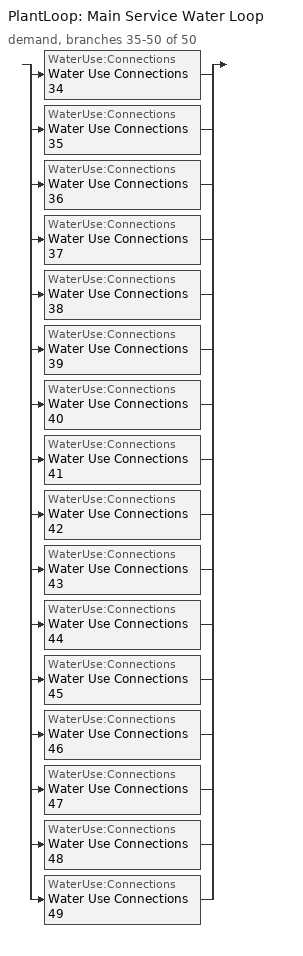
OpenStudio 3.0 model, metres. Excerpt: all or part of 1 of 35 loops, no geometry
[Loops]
PlantLoop 'Main Service Water Loop'
 demand, branches 35-50 of 50: split
  | WaterUse:Connections 'Water Use Connections 34'
  | WaterUse:Connections 'Water Use Connections 35'
  | WaterUse:Connections 'Water Use Connections 36'
  | WaterUse:Connections 'Water Use Connections 37'
  | WaterUse:Connections 'Water Use Connections 38'
  | WaterUse:Connections 'Water Use Connections 39'
  | WaterUse:Connections 'Water Use Connections 40'
  | WaterUse:Connections 'Water Use Connections 41'
  | WaterUse:Connections 'Water Use Connections 42'
  | WaterUse:Connections 'Water Use Connections 43'
  | WaterUse:Connections 'Water Use Connections 44'
  | WaterUse:Connections 'Water Use Connections 45'
  | WaterUse:Connections 'Water Use Connections 46'
  | WaterUse:Connections 'Water Use Connections 47'
  | WaterUse:Connections 'Water Use Connections 48'
  | WaterUse:Connections 'Water Use Connections 49'
[WaterUse:Connections]
Name | Water Use Equipment Name 1
Water Use Connections 34 | Guestroom401 Service Water Use 0.07gal/min
Water Use Connections 35 | Guestroom402_405 Service Water Use 0.27gal/min
Water Use Connections 36 | Guestroom406_408 Service Water Use 0.22gal/min
Water Use Connections 37 | Guestroom409_412 Service Water Use 0.27gal/min
Water Use Connections 38 | Guestroom413 Service Water Use 0.07gal/min
Water Use Connections 39 | Guestroom414 Service Water Use 0.07gal/min
Water Use Connections 40 | Guestroom415_418 Service Water Use 0.27gal/min
Water Use Connections 41 | Guestroom419 Service Water Use 0.07gal/min
Water Use Connections 42 | Guestroom420_423 Service Water Use 0.27gal/min
Water Use Connections 43 | Guestroom424 Service Water Use 0.07gal/min
Water Use Connections 44 | Laundryroomflr1 Service Water Use 0.03gal/min
Water Use Connections 45 | Meetingroomflr1 Service Water Use 0.06gal/min
Water Use Connections 46 | Rearstorageflr1 Service Water Use 0.01gal/min
Water Use Connections 47 | Rearstorageflr2 Service Water Use 0.01gal/min
Water Use Connections 48 | Rearstorageflr3 Service Water Use 0.01gal/min
Water Use Connections 49 | Rearstorageflr4 Service Water Use 0.01gal/min
[WaterUse:Equipment:Definition]
Name | Peak Flow Rate {m3/s} | Target Temperature Schedule | Sensible Fraction Schedule | Latent Fraction Schedule
Guestroom401 Service Water Use Def 0.07gal/min | 4.2109e-06 | Schedule Ruleset 104 | Schedule Ruleset 102 | Schedule Ruleset 103
Guestroom402_405 Service Water Use Def 0.27gal/min | 1.68436e-05 | Schedule Ruleset 107 | Schedule Ruleset 105 | Schedule Ruleset 106
Guestroom406_408 Service Water Use Def 0.22gal/min | 1.36044e-05 | Schedule Ruleset 110 | Schedule Ruleset 108 | Schedule Ruleset 109
Guestroom409_412 Service Water Use Def 0.27gal/min | 1.68436e-05 | Schedule Ruleset 113 | Schedule Ruleset 111 | Schedule Ruleset 112
Guestroom413 Service Water Use Def 0.07gal/min | 4.2109e-06 | Schedule Ruleset 116 | Schedule Ruleset 114 | Schedule Ruleset 115
Guestroom414 Service Water Use Def 0.07gal/min | 4.2106e-06 | Schedule Ruleset 119 | Schedule Ruleset 117 | Schedule Ruleset 118
Guestroom415_418 Service Water Use Def 0.27gal/min | 1.68424e-05 | Schedule Ruleset 122 | Schedule Ruleset 120 | Schedule Ruleset 121
Guestroom419 Service Water Use Def 0.07gal/min | 4.2106e-06 | Schedule Ruleset 125 | Schedule Ruleset 123 | Schedule Ruleset 124
Guestroom420_423 Service Water Use Def 0.27gal/min | 1.68424e-05 | Schedule Ruleset 128 | Schedule Ruleset 126 | Schedule Ruleset 127
Guestroom424 Service Water Use Def 0.07gal/min | 4.2106e-06 | Schedule Ruleset 131 | Schedule Ruleset 129 | Schedule Ruleset 130
Laundryroomflr1 Service Water Use Def 0.03gal/min | 1.57974e-06 | Schedule Ruleset 134 | Schedule Ruleset 132 | Schedule Ruleset 133
Meetingroomflr1 Service Water Use Def 0.06gal/min | 3.89481e-06 | Schedule Ruleset 137 | Schedule Ruleset 135 | Schedule Ruleset 136
Rearstorageflr1 Service Water Use Def 0.01gal/min | 3.24151e-07 | Schedule Ruleset 140 | Schedule Ruleset 138 | Schedule Ruleset 139
Rearstorageflr2 Service Water Use Def 0.01gal/min | 3.24151e-07 | Schedule Ruleset 143 | Schedule Ruleset 141 | Schedule Ruleset 142
Rearstorageflr3 Service Water Use Def 0.01gal/min | 3.24151e-07 | Schedule Ruleset 146 | Schedule Ruleset 144 | Schedule Ruleset 145
Rearstorageflr4 Service Water Use Def 0.01gal/min | 3.24151e-07 | Schedule Ruleset 149 | Schedule Ruleset 147 | Schedule Ruleset 148
[WaterUse:Equipment]
Name | Water Use Equipment Definition | Space | Flow Rate Fraction Schedule
Guestroom401 Service Water Use 0.07gal/min | Guestroom401 Service Water Use Def 0.07gal/min | GuestRoom401 | NECB-F-Service Water Heating
Guestroom402_405 Service Water Use 0.27gal/min | Guestroom402_405 Service Water Use Def 0.27gal/min | GuestRoom402_405 | NECB-F-Service Water Heating
Guestroom406_408 Service Water Use 0.22gal/min | Guestroom406_408 Service Water Use Def 0.22gal/min | GuestRoom406_408 | NECB-F-Service Water Heating
Guestroom409_412 Service Water Use 0.27gal/min | Guestroom409_412 Service Water Use Def 0.27gal/min | GuestRoom409_412 | NECB-F-Service Water Heating
Guestroom413 Service Water Use 0.07gal/min | Guestroom413 Service Water Use Def 0.07gal/min | GuestRoom413 | NECB-F-Service Water Heating
Guestroom414 Service Water Use 0.07gal/min | Guestroom414 Service Water Use Def 0.07gal/min | GuestRoom414 | NECB-F-Service Water Heating
Guestroom415_418 Service Water Use 0.27gal/min | Guestroom415_418 Service Water Use Def 0.27gal/min | GuestRoom415_418 | NECB-F-Service Water Heating
Guestroom419 Service Water Use 0.07gal/min | Guestroom419 Service Water Use Def 0.07gal/min | GuestRoom419 | NECB-F-Service Water Heating
Guestroom420_423 Service Water Use 0.27gal/min | Guestroom420_423 Service Water Use Def 0.27gal/min | GuestRoom420_423 | NECB-F-Service Water Heating
Guestroom424 Service Water Use 0.07gal/min | Guestroom424 Service Water Use Def 0.07gal/min | GuestRoom424 | NECB-F-Service Water Heating
Laundryroomflr1 Service Water Use 0.03gal/min | Laundryroomflr1 Service Water Use Def 0.03gal/min | LaundryRoomFlr1 | NECB-E-Service Water Heating
Meetingroomflr1 Service Water Use 0.06gal/min | Meetingroomflr1 Service Water Use Def 0.06gal/min | MeetingRoomFlr1 | NECB-C-Service Water Heating
Rearstorageflr1 Service Water Use 0.01gal/min | Rearstorageflr1 Service Water Use Def 0.01gal/min | RearStorageFlr1 | NECB-E-Service Water Heating
Rearstorageflr2 Service Water Use 0.01gal/min | Rearstorageflr2 Service Water Use Def 0.01gal/min | RearStorageFlr2 | NECB-E-Service Water Heating
Rearstorageflr3 Service Water Use 0.01gal/min | Rearstorageflr3 Service Water Use Def 0.01gal/min | RearStorageFlr3 | NECB-E-Service Water Heating
Rearstorageflr4 Service Water Use 0.01gal/min | Rearstorageflr4 Service Water Use Def 0.01gal/min | RearStorageFlr4 | NECB-E-Service Water Heating
[Schedule:Ruleset]
Name | Default Day Schedule
NECB-E-Service Water Heating | NECB-E-Service Water Heating Default
NECB-F-Service Water Heating | NECB-F-Service Water Heating Default
Schedule Ruleset 102 | Schedule Day 107
Schedule Ruleset 103 | Schedule Day 108
Schedule Ruleset 104 | Schedule Day 109
Schedule Ruleset 105 | Schedule Day 110
Schedule Ruleset 106 | Schedule Day 111
Schedule Ruleset 107 | Schedule Day 112
Schedule Ruleset 108 | Schedule Day 113
Schedule Ruleset 109 | Schedule Day 114
Schedule Ruleset 110 | Schedule Day 115
Schedule Ruleset 111 | Schedule Day 116
Schedule Ruleset 112 | Schedule Day 117
Schedule Ruleset 113 | Schedule Day 118
Schedule Ruleset 114 | Schedule Day 119
Schedule Ruleset 115 | Schedule Day 120
Schedule Ruleset 116 | Schedule Day 121
Schedule Ruleset 117 | Schedule Day 122
Schedule Ruleset 118 | Schedule Day 123
Schedule Ruleset 119 | Schedule Day 124
Schedule Ruleset 120 | Schedule Day 125
Schedule Ruleset 121 | Schedule Day 126
Schedule Ruleset 122 | Schedule Day 127
Schedule Ruleset 123 | Schedule Day 128
Schedule Ruleset 124 | Schedule Day 129
Schedule Ruleset 125 | Schedule Day 130
Schedule Ruleset 126 | Schedule Day 131
Schedule Ruleset 127 | Schedule Day 132
Schedule Ruleset 128 | Schedule Day 133
Schedule Ruleset 129 | Schedule Day 134
Schedule Ruleset 130 | Schedule Day 135
Schedule Ruleset 131 | Schedule Day 136
Schedule Ruleset 132 | Schedule Day 137
Schedule Ruleset 133 | Schedule Day 138
Schedule Ruleset 134 | Schedule Day 139
Schedule Ruleset 135 | Schedule Day 140
Schedule Ruleset 136 | Schedule Day 141
Schedule Ruleset 137 | Schedule Day 142
NECB-C-Service Water Heating | NECB-C-Service Water Heating Default
Schedule Ruleset 138 | Schedule Day 143
Schedule Ruleset 139 | Schedule Day 144
Schedule Ruleset 140 | Schedule Day 145
Schedule Ruleset 141 | Schedule Day 146
Schedule Ruleset 142 | Schedule Day 147
Schedule Ruleset 143 | Schedule Day 148
Schedule Ruleset 144 | Schedule Day 149
Schedule Ruleset 145 | Schedule Day 150
Schedule Ruleset 146 | Schedule Day 151
Schedule Ruleset 147 | Schedule Day 152
Schedule Ruleset 148 | Schedule Day 153
Schedule Ruleset 149 | Schedule Day 154
[Schedule:Day]
NECB-E-Service Water Heating Default; NECB-E-Service Water Heating Default|Wkdy Day: 8, 0, 0.05, 9, 0, 0.1, 10, 0, 0.4, 12, 0, 0.5, 13, 0, 0.7, 14, 0, 0.9, 15, 0, 0.8, 16, 0, 0.7, 17, 0, 0.8, 18, 0, 0.3, 24, 0, 0.05
NECB-E-Service Water Heating Sat Day: 10, 0, 0.05, 12, 0, 0.2, 13, 0, 0.4, 16, 0, 0.2, 24, 0, 0.05
NECB-E-Service Water Heating Sun|Hol Day; Schedule Day 108; Schedule Day 111; Schedule Day 114; Schedule Day 117; Schedule Day 120; Schedule Day 123; Schedule Day 126; Schedule Day 129; Schedule Day 132; Schedule Day 135; Schedule Day 138; Schedule Day 141; Schedule Day 144; Schedule Day 147; Schedule Day 150; Schedule Day 153: 24, 0, 0.05
NECB-F-Service Water Heating Default; NECB-F-Service Water Heating Default|Wkdy Day: 1, 0, 0.5, 2, 0, 0.3, 3, 0, 0.2, 5, 0, 0.1, 6, 0, 0.2, 7, 0, 0.4, 8, 0, 0.6, 9, 0, 0.9, 10, 0, 0.7, 12, 0, 0.5, 13, 0, 0.4, 14, 0, 0.5, 15, 0, 0.4, 19, 0, 0.3, 20, 0, 0.5, 24, 0, 0.7
NECB-F-Service Water Heating Sat Day: 1, 0, 0.5, 2, 0, 0.3, 3, 0, 0.2, 5, 0, 0.1, 6, 0, 0.2, 7, 0, 0.4, 8, 0, 0.5, 9, 0, 0.8, 10, 0, 0.6, 15, 0, 0.5, 16, 0, 0.4, 19, 0, 0.3, 20, 0, 0.5, 24, 0, 0.7
NECB-F-Service Water Heating Sun|Hol Day: 1, 0, 0.5, 2, 0, 0.3, 3, 0, 0.2, 5, 0, 0.1, 6, 0, 0.2, 8, 0, 0.4, 9, 0, 0.6, 10, 0, 0.9, 11, 0, 0.7, 14, 0, 0.5, 15, 0, 0.4, 19, 0, 0.3, 20, 0, 0.4, 24, 0, 0.6
Schedule Day 107; Schedule Day 110; Schedule Day 113; Schedule Day 116; Schedule Day 119; Schedule Day 122; Schedule Day 125; Schedule Day 128; Schedule Day 131; Schedule Day 134; Schedule Day 137; Schedule Day 140; Schedule Day 143; Schedule Day 146; Schedule Day 149; Schedule Day 152: 24, 0, 0.2
Schedule Day 109; Schedule Day 112; Schedule Day 115; Schedule Day 118; Schedule Day 121; Schedule Day 124; Schedule Day 127; Schedule Day 130; Schedule Day 133; Schedule Day 136; Schedule Day 139; Schedule Day 142; Schedule Day 145; Schedule Day 148; Schedule Day 151; Schedule Day 154: 24, 0, 60
NECB-C-Service Water Heating Default; NECB-C-Service Water Heating Default|Wkdy Day: 8, 0, 0.05, 9, 0, 0.1, 10, 0, 0.2, 11, 0, 0.3, 12, 0, 0.4, 16, 0, 0.8, 17, 0, 0.6, 18, 0, 0.4, 19, 0, 0.3, 21, 0, 0.2, 24, 0, 0.05
NECB-C-Service Water Heating Sat Day: 8, 0, 0.05, 9, 0, 0.1, 10, 0, 0.2, 11, 0, 0.3, 12, 0, 0.5, 16, 0, 0.9, 17, 0, 0.7, 18, 0, 0.5, 19, 0, 0.3, 21, 0, 0.2, 24, 0, 0.05
NECB-C-Service Water Heating Sun|Hol Day: 10, 0, 0.05, 11, 0, 0.1, 12, 0, 0.2, 13, 0, 0.4, 15, 0, 0.8, 16, 0, 0.6, 17, 0, 0.4, 18, 0, 0.3, 19, 0, 0.2, 24, 0, 0.05
[Schedule:Rule] Date Specification Type=DateRange; Start Month=1; Start Day=1; End Month=12; End Day=31
Name | Schedule Ruleset | Rule Order | Day Schedule | Apply Monday | Apply Tuesday | Apply Wednesday | Apply Thursday | Apply Friday | Apply Saturday | Apply Sunday
Schedule Rule 101 | NECB-E-Service Water Heating | 2 | NECB-E-Service Water Heating Default|Wkdy Day | Yes | Yes | Yes | Yes | Yes
Schedule Rule 102 | NECB-E-Service Water Heating | 1 | NECB-E-Service Water Heating Sat Day |  |  |  |  |  | Yes
Schedule Rule 103 | NECB-E-Service Water Heating | 0 | NECB-E-Service Water Heating Sun|Hol Day |  |  |  |  |  |  | Yes
Schedule Rule 104 | NECB-F-Service Water Heating | 2 | NECB-F-Service Water Heating Default|Wkdy Day | Yes | Yes | Yes | Yes | Yes
Schedule Rule 105 | NECB-F-Service Water Heating | 1 | NECB-F-Service Water Heating Sat Day |  |  |  |  |  | Yes
Schedule Rule 106 | NECB-F-Service Water Heating | 0 | NECB-F-Service Water Heating Sun|Hol Day |  |  |  |  |  |  | Yes
Schedule Rule 107 | NECB-C-Service Water Heating | 2 | NECB-C-Service Water Heating Default|Wkdy Day | Yes | Yes | Yes | Yes | Yes
Schedule Rule 108 | NECB-C-Service Water Heating | 1 | NECB-C-Service Water Heating Sat Day |  |  |  |  |  | Yes
Schedule Rule 109 | NECB-C-Service Water Heating | 0 | NECB-C-Service Water Heating Sun|Hol Day |  |  |  |  |  |  | Yes
